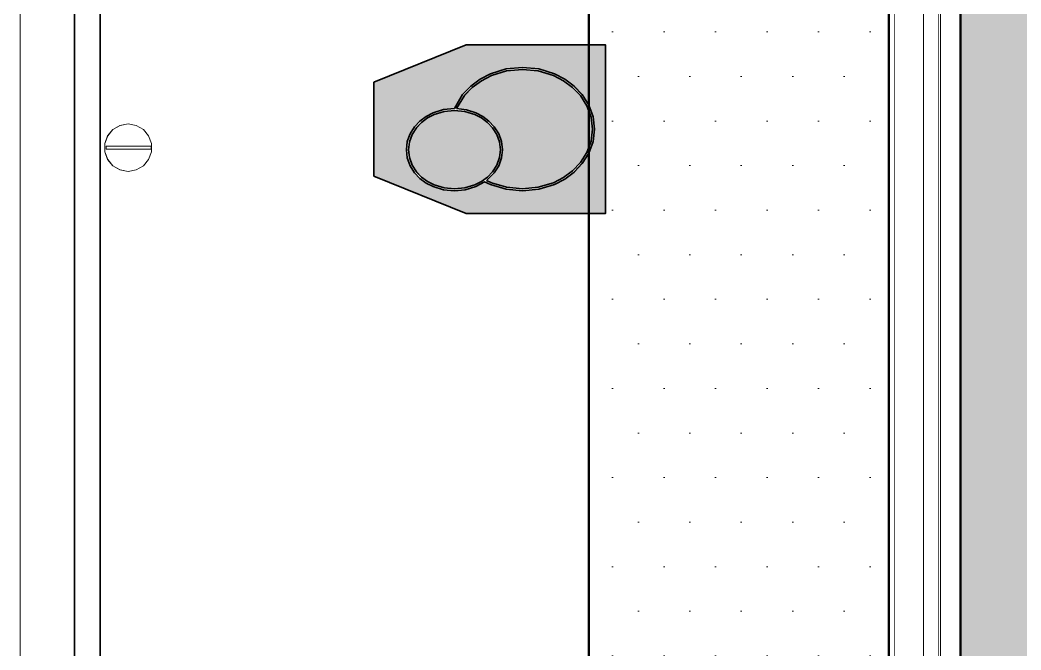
# Model space of a CAD drawing. Header units: millimetres. Extents: x -46169 to 237885, y -84465 to 18123.
# Drawn here: x 226843 to 227815, y -83721 to -83109 of the extents above; entities that cross this region are included whole.
import ezdxf

# ---------------------------------------------------------------- set-up
doc = ezdxf.new("R2010")
doc.units = ezdxf.units.MM
doc.header["$MEASUREMENT"] = 0
doc.linetypes.add('Wipeout_Contour', pattern=[1000, 0, -1000])
for name, color, linetype in [('New_A-25-M_Wall_Ext', 7, 'Continuous'), ('New_A-25-M_Wall_Int', 7, 'Continuous'), ('New_A-35-M_FFE_Sanitary', 7, 'Continuous')]:
    doc.layers.add(name, color=color, linetype=linetype)
for name, color, linetype, lineweight, true_color in [('New_A-25-M_Wall_Ext_Pen_No__104', 7, 'Continuous', 15, 0xa6a6a6), ('New_A-25-M_Wall_Ext_Pen_No__44', 7, 'Continuous', 35, 0x444444), ('New_A-25-M_Wall_Ext_Pen_No__75', 7, 'Continuous', 20, 0x606060), ('New_A-25-M_Wall_Int_Pen_No__107', 7, 'Continuous', 15, 0xa6a6a6), ('New_A-25-M_Wall_Int_Pen_No__27', 7, 'Continuous', 50, 0x2a2a2a), ('New_A-35-M_FFE_Sanitary_Pen_No__211', 7, 'Continuous', 13, 0xebf6ff), ('New_A-35-M_FFE_Sanitary_Pen_No__27', 7, 'Continuous', 50, 0x2a2a2a), ('New_A-35-M_FFE_Sanitary_Pen_No__44', 7, 'Continuous', 35, 0x444444), ('New_A-35-M_FFE_Sanitary_Pen_No__64', 7, 'Continuous', 20, 0x606060)]:
    doc.layers.add(name, color=color, linetype=linetype, lineweight=lineweight, true_color=true_color)
doc.layers.add('New_A-25-M_Wall_Int_Pen_No__87', color=8, linetype='Continuous', lineweight=20)
pattern_1 = [(0, (208268.76, -84332.61), (0, 86.60254), [0, -50]), (0, (208293.76, -84289.305), (0, 86.60254), [0, -50])]

# ---------------------------------------------------------------- blocks, each defined once
blk = doc.blocks.new('Section Elem_321_4', base_point=(208268.76, -84332.61))
at = {"color": 254, "linetype": 'Wipeout_Contour', "lineweight": 0, "ltscale": 966611.123298}
blk.add_wipeout([(226843.27, -84302.61), (226896.12, -84302.61), (226896.12, -82132.61), (226843.27, -82132.61)], dxfattribs=at).dxf.layer = 'New_A-35-M_FFE_Sanitary'
at = {"color": 254, "linetype": 'Wipeout_Contour', "lineweight": 0, "ltscale": 969691.935459}
blk.add_wipeout([(227687.11, -84302.61), (227692.71, -84302.61), (227692.71, -82132.61), (227687.11, -82132.61)], dxfattribs=at).dxf.layer = 'New_A-35-M_FFE_Sanitary'
at = {"color": 254, "linetype": 'Wipeout_Contour', "lineweight": 0, "ltscale": 966904.917005}
blk.add_wipeout([(226954.19, -83216.63), (226956.17, -83210.99), (226948.31, -83209.61), (226948.38, -83215.61)], dxfattribs=at).dxf.layer = 'New_A-35-M_FFE_Sanitary'
at = {"color": 254, "linetype": 'Wipeout_Contour', "lineweight": 0, "ltscale": 966999.270937}
blk.add_wipeout([(226970.8, -83234.11), (226970.8, -83231.11), (226968.88, -83231.11), (226968.88, -83234.11)], dxfattribs=at).dxf.layer = 'New_A-35-M_FFE_Sanitary'
at = {"layer": 'New_A-35-M_FFE_Sanitary_Pen_No__44', "linetype": 'Continuous'}
blk.add_line((226896.12, -82132.61), (226896.12, -84302.61), dxfattribs=at)
at = {"layer": 'New_A-35-M_FFE_Sanitary_Pen_No__64', "linetype": 'Continuous'}
for p, q in [((226843.27, -84302.61), (226843.27, -82132.61)), ((227692.71, -84302.61), (227692.71, -82132.61))]:
    blk.add_line(p, q, dxfattribs=at)
at = {"color": 254, "linetype": 'Wipeout_Contour', "lineweight": 0, "ltscale": 966932.249481}
blk.add_wipeout([(226959.3, -83219.58), (226963.08, -83214.99), (226956.17, -83210.99), (226954.19, -83216.63)], dxfattribs=at).dxf.layer = 'New_A-35-M_FFE_Sanitary'
at = {"color": 254, "linetype": 'Wipeout_Contour', "lineweight": 0, "ltscale": 966963.890946}
blk.add_wipeout([(226968.88, -83231.11), (226951.96, -83231.11), (226951.96, -83234.11), (226968.88, -83234.11)], dxfattribs=at).dxf.layer = 'New_A-35-M_FFE_Sanitary'
at = {"color": 254, "linetype": 'Wipeout_Contour', "lineweight": 0, "ltscale": 966957.93921}
blk.add_wipeout([(226963.09, -83224.11), (226968.21, -83221.11), (226963.08, -83214.99), (226959.3, -83219.58)], dxfattribs=at).dxf.layer = 'New_A-35-M_FFE_Sanitary'
at = {"color": 254, "linetype": 'Wipeout_Contour', "lineweight": 0, "ltscale": 966920.868593}
blk.add_wipeout([(226951.96, -83234.11), (226951.96, -83231.11), (226945.96, -83231.11), (226945.96, -83234.11)], dxfattribs=at).dxf.layer = 'New_A-35-M_FFE_Sanitary'
at = {"color": 254, "linetype": 'Wipeout_Contour', "lineweight": 0, "ltscale": 966978.895661}
blk.add_wipeout([(226965.11, -83229.65), (226970.94, -83228.61), (226968.21, -83221.11), (226963.09, -83224.11)], dxfattribs=at).dxf.layer = 'New_A-35-M_FFE_Sanitary'
at = {"color": 254, "linetype": 'Wipeout_Contour', "lineweight": 0, "ltscale": 966877.573627}
blk.add_wipeout([(226945.96, -83234.11), (226945.96, -83231.11), (226928.9, -83231.11), (226928.9, -83234.11)], dxfattribs=at).dxf.layer = 'New_A-35-M_FFE_Sanitary'
at = {"color": 254, "linetype": 'Wipeout_Contour', "lineweight": 0, "ltscale": 966841.64801}
blk.add_wipeout([(226928.9, -83231.11), (226926.83, -83231.11), (226926.83, -83234.11), (226928.9, -83234.11)], dxfattribs=at).dxf.layer = 'New_A-35-M_FFE_Sanitary'
at = {"color": 254, "linetype": 'Wipeout_Contour', "lineweight": 0, "ltscale": 2417482.267190241}
blk.add_wipeout([(226965.11, -83231.11), (226968.88, -83231.11), (226970.8, -83231.11), (226970.8, -83234.11), (226968.88, -83234.11), (226965.11, -83234.11), (226965.11, -83235.56), (226970.94, -83236.6), (226970.94, -83228.61), (226965.11, -83229.65)], dxfattribs=at).dxf.layer = 'New_A-35-M_FFE_Sanitary'
at = {"color": 254, "linetype": 'Wipeout_Contour', "lineweight": 0, "ltscale": 966837.690355}
blk.add_wipeout([(226926.83, -83234.11), (226926.83, -83231.11), (226926.79, -83231.11), (226926.79, -83234.11)], dxfattribs=at).dxf.layer = 'New_A-35-M_FFE_Sanitary'
at = {"color": 254, "linetype": 'Wipeout_Contour', "lineweight": 0, "ltscale": 966997.292701}
blk.add_wipeout([(226963.09, -83241.11), (226968.21, -83244.11), (226970.94, -83236.6), (226965.11, -83235.56)], dxfattribs=at).dxf.layer = 'New_A-35-M_FFE_Sanitary'
at = {"layer": 'New_A-35-M_FFE_Sanitary_Pen_No__64', "linetype": 'Continuous'}
blk.add_line((226970.8, -83234.11), (226970.8, -83231.11), dxfattribs=at)
at = {"color": 254, "linetype": 'Wipeout_Contour', "lineweight": 0, "ltscale": 966992.690705}
blk.add_wipeout([(226959.3, -83245.63), (226963.08, -83250.22), (226968.21, -83244.11), (226963.09, -83241.11)], dxfattribs=at).dxf.layer = 'New_A-35-M_FFE_Sanitary'
at = {"layer": 'New_A-35-M_FFE_Sanitary_Pen_No__64', "linetype": 'Continuous'}
blk.add_line((226970.94, -83228.61), (226970.94, -83236.6), dxfattribs=at)
at = {"color": 254, "linetype": 'Wipeout_Contour', "lineweight": 0, "ltscale": 966979.149868}
blk.add_wipeout([(226954.19, -83248.58), (226956.17, -83254.22), (226963.08, -83250.22), (226959.3, -83245.63)], dxfattribs=at).dxf.layer = 'New_A-35-M_FFE_Sanitary'
at = {"color": 254, "linetype": 'Wipeout_Contour', "lineweight": 0, "ltscale": 966958.310984}
blk.add_wipeout([(226948.38, -83249.61), (226948.31, -83255.61), (226956.17, -83254.22), (226954.19, -83248.58)], dxfattribs=at).dxf.layer = 'New_A-35-M_FFE_Sanitary'
at = {"color": 254, "linetype": 'Wipeout_Contour', "lineweight": 0, "ltscale": 966932.169949}
blk.add_wipeout([(226942.57, -83248.58), (226940.45, -83254.22), (226948.31, -83255.61), (226948.38, -83249.61)], dxfattribs=at).dxf.layer = 'New_A-35-M_FFE_Sanitary'
at = {"color": 254, "linetype": 'Wipeout_Contour', "lineweight": 0, "ltscale": 966904.855649}
blk.add_wipeout([(226937.46, -83245.63), (226933.53, -83250.22), (226940.45, -83254.22), (226942.57, -83248.58)], dxfattribs=at).dxf.layer = 'New_A-35-M_FFE_Sanitary'
at = {"color": 254, "linetype": 'Wipeout_Contour', "lineweight": 0, "ltscale": 966879.163719}
blk.add_wipeout([(226933.67, -83241.11), (226928.4, -83244.11), (226933.53, -83250.22), (226937.46, -83245.63)], dxfattribs=at).dxf.layer = 'New_A-35-M_FFE_Sanitary'
at = {"color": 254, "linetype": 'Wipeout_Contour', "lineweight": 0, "ltscale": 966858.204413}
blk.add_wipeout([(226931.65, -83235.56), (226925.67, -83236.6), (226928.4, -83244.11), (226933.67, -83241.11)], dxfattribs=at).dxf.layer = 'New_A-35-M_FFE_Sanitary'
at = {"color": 254, "linetype": 'Wipeout_Contour', "lineweight": 0, "ltscale": 966934.171902}
blk.add_wipeout([(226940.45, -83254.22), (226940.34, -83254.22), (226948.2, -83255.61), (226948.31, -83255.61)], dxfattribs=at).dxf.layer = 'New_A-35-M_FFE_Sanitary'
at = {"layer": 'New_A-35-M_FFE_Sanitary_Pen_No__64', "linetype": 'Continuous'}
blk.add_line((226948.31, -83255.61), (226948.2, -83255.61), dxfattribs=at)
at = {"color": 254, "linetype": 'Wipeout_Contour', "lineweight": 0, "ltscale": 2417113.708391671}
blk.add_wipeout([(226931.65, -83229.65), (226925.67, -83228.61), (226925.67, -83236.6), (226931.65, -83235.56), (226931.65, -83234.11), (226928.9, -83234.11), (226926.79, -83234.11), (226926.79, -83231.11), (226928.9, -83231.11), (226931.65, -83231.11)], dxfattribs=at).dxf.layer = 'New_A-35-M_FFE_Sanitary'
at = {"color": 254, "linetype": 'Wipeout_Contour', "lineweight": 0, "ltscale": 966902.724496}
blk.add_wipeout([(226933.53, -83250.22), (226933.42, -83250.22), (226940.34, -83254.22), (226940.45, -83254.22)], dxfattribs=at).dxf.layer = 'New_A-35-M_FFE_Sanitary'
at = {"color": 254, "linetype": 'Wipeout_Contour', "lineweight": 0, "ltscale": 966839.80475}
blk.add_wipeout([(226933.67, -83224.11), (226928.4, -83221.11), (226925.67, -83228.61), (226931.65, -83229.65)], dxfattribs=at).dxf.layer = 'New_A-35-M_FFE_Sanitary'
at = {"color": 254, "linetype": 'Wipeout_Contour', "lineweight": 0, "ltscale": 966873.144048}
blk.add_wipeout([(226928.4, -83244.11), (226928.29, -83244.11), (226933.42, -83250.22), (226933.53, -83250.22)], dxfattribs=at).dxf.layer = 'New_A-35-M_FFE_Sanitary'
at = {"color": 254, "linetype": 'Wipeout_Contour', "lineweight": 0, "ltscale": 966844.408181}
blk.add_wipeout([(226937.46, -83219.58), (226933.53, -83214.99), (226928.4, -83221.11), (226933.67, -83224.11)], dxfattribs=at).dxf.layer = 'New_A-35-M_FFE_Sanitary'
at = {"color": 254, "linetype": 'Wipeout_Contour', "lineweight": 0, "ltscale": 966848.998707}
blk.add_wipeout([(226925.67, -83236.6), (226925.56, -83236.6), (226928.29, -83244.11), (226928.4, -83244.11)], dxfattribs=at).dxf.layer = 'New_A-35-M_FFE_Sanitary'
at = {"color": 254, "linetype": 'Wipeout_Contour', "lineweight": 0, "ltscale": 966857.951691}
blk.add_wipeout([(226942.57, -83216.63), (226940.45, -83210.99), (226933.53, -83214.99), (226937.46, -83219.58)], dxfattribs=at).dxf.layer = 'New_A-35-M_FFE_Sanitary'
at = {"color": 254, "linetype": 'Wipeout_Contour', "lineweight": 0, "ltscale": 966833.201248}
blk.add_wipeout([(226925.67, -83228.61), (226925.56, -83228.61), (226925.56, -83236.6), (226925.67, -83236.6)], dxfattribs=at).dxf.layer = 'New_A-35-M_FFE_Sanitary'
at = {"color": 254, "linetype": 'Wipeout_Contour', "lineweight": 0, "ltscale": 966878.774539}
blk.add_wipeout([(226948.38, -83215.61), (226948.31, -83209.61), (226940.45, -83210.99), (226942.57, -83216.63)], dxfattribs=at).dxf.layer = 'New_A-35-M_FFE_Sanitary'
at = {"color": 254, "linetype": 'Wipeout_Contour', "lineweight": 0, "ltscale": 966827.657473}
blk.add_wipeout([(226928.4, -83221.11), (226928.29, -83221.11), (226925.56, -83228.61), (226925.67, -83228.61)], dxfattribs=at).dxf.layer = 'New_A-35-M_FFE_Sanitary'
at = {"layer": 'New_A-35-M_FFE_Sanitary_Pen_No__44', "linetype": 'Continuous'}
blk.add_line((226921.14, -82132.61), (226921.14, -84302.61), dxfattribs=at)
at = {"layer": 'New_A-35-M_FFE_Sanitary_Pen_No__64', "linetype": 'Continuous'}
for p, q in [((226925.56, -83236.6), (226925.56, -83228.61)), ((226925.67, -83236.6), (226925.67, -83228.61))]:
    blk.add_line(p, q, dxfattribs=at)
at = {"color": 254, "linetype": 'Wipeout_Contour', "lineweight": 0, "ltscale": 966833.036243}
blk.add_wipeout([(226933.53, -83214.99), (226933.42, -83214.99), (226928.29, -83221.11), (226928.4, -83221.11)], dxfattribs=at).dxf.layer = 'New_A-35-M_FFE_Sanitary'
at = {"color": 254, "linetype": 'Wipeout_Contour', "lineweight": 0, "ltscale": 966848.688623}
blk.add_wipeout([(226940.45, -83210.99), (226940.34, -83210.99), (226933.42, -83214.99), (226933.53, -83214.99)], dxfattribs=at).dxf.layer = 'New_A-35-M_FFE_Sanitary'
at = {"color": 254, "linetype": 'Wipeout_Contour', "lineweight": 0, "ltscale": 966872.726282}
blk.add_wipeout([(226948.31, -83209.61), (226948.2, -83209.61), (226940.34, -83210.99), (226940.45, -83210.99)], dxfattribs=at).dxf.layer = 'New_A-35-M_FFE_Sanitary'
at = {"layer": 'New_A-35-M_FFE_Sanitary_Pen_No__64', "linetype": 'Continuous'}
blk.add_line((226948.31, -83209.61), (226948.2, -83209.61), dxfattribs=at)
at = {"color": 254, "linetype": 'Wipeout_Contour', "lineweight": 0, "ltscale": 2900724.249203173}
blk.add_wipeout([(226931.65, -83231.11), (226951.96, -83231.11), (226965.11, -83231.11), (226965.11, -83229.65), (226963.09, -83224.11), (226959.3, -83219.58), (226954.19, -83216.63), (226948.38, -83215.61), (226942.57, -83216.63), (226937.46, -83219.58), (226933.67, -83224.11), (226931.65, -83229.65)], dxfattribs=at).dxf.layer = 'New_A-35-M_FFE_Sanitary'
at = {"layer": 'New_A-35-M_FFE_Sanitary_Pen_No__64', "linetype": 'Continuous'}
for p, q in [((226928.29, -83221.11), (226933.42, -83214.99)), ((226928.4, -83221.11), (226933.53, -83214.99)), ((226933.42, -83214.99), (226940.34, -83210.99)), ((226933.53, -83214.99), (226940.45, -83210.99)), ((226940.34, -83210.99), (226948.2, -83209.61)), ((226940.45, -83210.99), (226948.31, -83209.61)), ((226948.31, -83209.61), (226956.17, -83210.99)), ((226956.17, -83210.99), (226963.08, -83214.99)), ((226963.08, -83214.99), (226968.21, -83221.11)), ((226925.56, -83228.61), (226928.29, -83221.11)), ((226925.67, -83228.61), (226928.4, -83221.11)), ((226968.21, -83221.11), (226970.94, -83228.61))]:
    blk.add_line(p, q, dxfattribs=at)
at = {"color": 254, "linetype": 'Wipeout_Contour', "lineweight": 0, "ltscale": 2900794.38339117}
blk.add_wipeout([(226951.96, -83234.11), (226931.65, -83234.11), (226931.65, -83235.56), (226933.67, -83241.11), (226937.46, -83245.63), (226942.57, -83248.58), (226948.38, -83249.61), (226954.19, -83248.58), (226959.3, -83245.63), (226963.09, -83241.11), (226965.11, -83235.56), (226965.11, -83234.11)], dxfattribs=at).dxf.layer = 'New_A-35-M_FFE_Sanitary'
at = {"layer": 'New_A-35-M_FFE_Sanitary_Pen_No__64', "linetype": 'Continuous'}
for p, q in [((226928.29, -83244.11), (226925.56, -83236.6)), ((226928.4, -83244.11), (226925.67, -83236.6)), ((226926.83, -83231.11), (226926.79, -83231.11)), ((226926.79, -83234.11), (226926.79, -83231.11)), ((226926.83, -83234.11), (226926.79, -83234.11)), ((226928.9, -83231.11), (226926.83, -83231.11)), ((226928.9, -83234.11), (226926.83, -83234.11)), ((226945.96, -83231.11), (226928.9, -83231.11)), ((226945.96, -83234.11), (226928.9, -83234.11)), ((226951.96, -83231.11), (226945.96, -83231.11)), ((226951.96, -83234.11), (226945.96, -83234.11)), ((226968.88, -83231.11), (226951.96, -83231.11)), ((226968.88, -83234.11), (226951.96, -83234.11)), ((226970.94, -83236.6), (226968.21, -83244.11)), ((226970.8, -83231.11), (226968.88, -83231.11)), ((226970.8, -83234.11), (226968.88, -83234.11)), ((226933.42, -83250.22), (226928.29, -83244.11)), ((226933.53, -83250.22), (226928.4, -83244.11)), ((226968.21, -83244.11), (226963.08, -83250.22)), ((226940.34, -83254.22), (226933.42, -83250.22)), ((226940.45, -83254.22), (226933.53, -83250.22)), ((226948.2, -83255.61), (226940.34, -83254.22)), ((226948.31, -83255.61), (226940.45, -83254.22)), ((226956.17, -83254.22), (226948.31, -83255.61)), ((226963.08, -83250.22), (226956.17, -83254.22))]:
    blk.add_line(p, q, dxfattribs=at)
blk = doc.blocks.new('Section Elem_323_4', base_point=(208268.76, -84332.61))
at = {"color": 254, "linetype": 'Wipeout_Contour', "lineweight": 0, "ltscale": 1211895.169843375}
blk.add_wipeout([(227734.99, -84332.61), (227756.81, -84332.61), (227756.81, -82155.03), (227742.47, -81932.61), (227734.99, -81932.61)], dxfattribs=at).dxf.layer = 'New_A-25-M_Wall_Int'
at = {"layer": 'New_A-25-M_Wall_Int_Pen_No__107', "linetype": 'Continuous', "lineweight": 0, "true_color": 0xd2d2d2}
blk.add_hatch(color=254, dxfattribs=at).paths.add_polyline_path([(227756.81, -82155.03), (227756.81, -84332.61), (227896.85, -84332.61), (227896.85, -82155.03)])
at = {"layer": 'New_A-25-M_Wall_Int_Pen_No__27', "linetype": 'Continuous'}
blk.add_line((227756.81, -82155.03), (227756.81, -84332.61), dxfattribs=at)
at = {"layer": 'New_A-25-M_Wall_Int_Pen_No__87', "linetype": 'Continuous'}
blk.add_line((227734.99, -84332.61), (227734.99, -81932.61), dxfattribs=at)
blk = doc.blocks.new('Section Elem_338_4', base_point=(208268.76, -84332.61))
at = {"layer": 'New_A-35-M_FFE_Sanitary_Pen_No__211', "linetype": 'Continuous'}
h = blk.add_hatch(dxfattribs=at)
h.set_pattern_fill('Plaster_0004', color=256, style=0, pattern_type=2)
h.set_pattern_definition(pattern_1)
h.paths.add_polyline_path([(227395.65, -81932.61), (227395.65, -84332.61), (227448.36, -84332.61), (227687.1, -84332.61), (227687.1, -81932.61), (227448.36, -81932.61)])
at = {"layer": 'New_A-35-M_FFE_Sanitary_Pen_No__27', "linetype": 'Continuous'}
blk.add_line((227395.65, -81932.61), (227395.65, -84332.61), dxfattribs=at)
blk = doc.blocks.new('Section Elem_414_4', base_point=(208268.76, -84332.61))
at = {"color": 254, "linetype": 'Wipeout_Contour', "lineweight": 0, "ltscale": 1453736.332262323}
blk.add_wipeout([(227687.11, -82132.61), (227692.71, -82132.61), (227692.71, -84332.61), (227720.65, -84332.61), (227720.65, -81932.61), (227687.11, -81932.61)], dxfattribs=at).dxf.layer = 'New_A-35-M_FFE_Sanitary'
blk = doc.blocks.new('Section Elem_415_4', base_point=(208268.76, -84332.61))
at = {"layer": 'New_A-35-M_FFE_Sanitary_Pen_No__211', "linetype": 'Continuous'}
h = blk.add_hatch(dxfattribs=at)
h.set_pattern_fill('Plaster_0004', color=256, style=0, pattern_type=2)
h.set_pattern_definition(pattern_1)
h.paths.add_polyline_path([(227687.1, -81932.61), (227687.1, -84332.61), (227687.11, -84332.61), (227687.11, -81932.61)])
at = {"layer": 'New_A-35-M_FFE_Sanitary_Pen_No__27', "linetype": 'Continuous'}
blk.add_line((227687.11, -81932.61), (227687.11, -84332.61), dxfattribs=at)
blk = doc.blocks.new('Section Elem_416_4', base_point=(208268.76, -84332.61))
at = {"color": 254, "linetype": 'Wipeout_Contour', "lineweight": 0, "ltscale": 969719.632411}
blk.add_wipeout([(227720.65, -81932.61), (227720.65, -84332.61), (227734.99, -84332.61), (227734.99, -81932.61)], dxfattribs=at).dxf.layer = 'New_A-25-M_Wall_Int'
at = {"layer": 'New_A-25-M_Wall_Int_Pen_No__87', "linetype": 'Continuous'}
for p, q in [((227720.65, -81932.61), (227720.65, -84332.61)), ((227737.31, -81932.61), (227737.31, -84332.61))]:
    blk.add_line(p, q, dxfattribs=at)
blk = doc.blocks.new('Section Elem_417_4', base_point=(208268.76, -84332.61))
at = {"layer": 'New_A-25-M_Wall_Ext_Pen_No__44', "linetype": 'Continuous'}
blk.add_line((227411.8, -83132.61), (227411.8, -83296.61), dxfattribs=at)
at = {"layer": 'New_A-25-M_Wall_Ext_Pen_No__75', "linetype": 'Continuous'}
for p, q in [((227412.16, -83132.61), (227411.8, -83132.61)), ((227412.16, -83296.61), (227411.8, -83296.61))]:
    blk.add_line(p, q, dxfattribs=at)
at = {"color": 254, "linetype": 'Wipeout_Contour', "lineweight": 0, "ltscale": 968224.038033}
blk.add_wipeout([(227331.07, -83156.61), (227315.75, -83158.1), (227315.89, -83158.1), (227331.22, -83156.61)], dxfattribs=at).dxf.layer = 'New_A-25-M_Wall_Ext'
at = {"color": 254, "linetype": 'Wipeout_Contour', "lineweight": 0, "ltscale": 1209735.624006611}
blk.add_wipeout([(227186.79, -83168.94), (227186.78, -83173.53), (227186.73, -83214.61), (227186.78, -83255.68), (227186.79, -83260.27)], dxfattribs=at).dxf.layer = 'New_A-25-M_Wall_Ext'
at = {"color": 254, "linetype": 'Wipeout_Contour', "lineweight": 0, "ltscale": 968084.030579}
blk.add_wipeout([(227282.35, -83174.15), (227274.73, -83182.09), (227274.87, -83182.09), (227282.5, -83174.15)], dxfattribs=at).dxf.layer = 'New_A-25-M_Wall_Ext'
at = {"color": 254, "linetype": 'Wipeout_Contour', "lineweight": 0, "ltscale": 967936.099696}
blk.add_wipeout([(227223.92, -83219.73), (227221.32, -83226.97), (227221.41, -83226.97), (227224.03, -83219.73)], dxfattribs=at).dxf.layer = 'New_A-25-M_Wall_Ext'
at = {"color": 254, "linetype": 'Wipeout_Contour', "lineweight": 0, "ltscale": 726453.768657}
blk.add_wipeout([(227395.65, -83237.42), (227395.46, -83237.94), (227395.65, -83237.94)], dxfattribs=at).dxf.layer = 'New_A-25-M_Wall_Ext'
at = {"layer": 'New_A-25-M_Wall_Ext_Pen_No__44', "linetype": 'Continuous'}
blk.add_line((227186.79, -83168.94), (227186.79, -83260.27), dxfattribs=at)
at = {"layer": 'New_A-25-M_Wall_Ext_Pen_No__75', "linetype": 'Continuous'}
for p, q in [((227186.79, -83168.94), (227186.78, -83173.53)), ((227186.78, -83173.53), (227186.73, -83214.61)), ((227186.73, -83214.61), (227186.78, -83255.68)), ((227186.78, -83255.68), (227186.79, -83260.27))]:
    blk.add_line(p, q, dxfattribs=at)
at = {"color": 254, "linetype": 'Wipeout_Contour', "lineweight": 0, "ltscale": 968171.693101}
blk.add_wipeout([(227315.75, -83158.1), (227301.03, -83162.57), (227301.16, -83162.57), (227315.89, -83158.1)], dxfattribs=at).dxf.layer = 'New_A-25-M_Wall_Ext'
at = {"color": 254, "linetype": 'Wipeout_Contour', "lineweight": 0, "ltscale": 968279.93987}
blk.add_wipeout([(227331.15, -83154.61), (227346.89, -83156.16), (227347.07, -83156.16), (227331.22, -83154.61)], dxfattribs=at).dxf.layer = 'New_A-25-M_Wall_Ext'
at = {"color": 254, "linetype": 'Wipeout_Contour', "lineweight": 0, "ltscale": 968069.596573}
blk.add_wipeout([(227274.73, -83182.09), (227267.17, -83194.64), (227267.32, -83194.64), (227274.87, -83182.09)], dxfattribs=at).dxf.layer = 'New_A-25-M_Wall_Ext'
at = {"color": 254, "linetype": 'Wipeout_Contour', "lineweight": 0, "ltscale": 967939.698142}
blk.add_wipeout([(227221.32, -83226.97), (227220.4, -83234.61), (227220.48, -83234.61), (227221.41, -83226.97)], dxfattribs=at).dxf.layer = 'New_A-25-M_Wall_Ext'
at = {"color": 254, "linetype": 'Wipeout_Contour', "lineweight": 0, "ltscale": 1210751.448356507}
blk.add_wipeout([(227395.46, -83237.94), (227389.02, -83248.13), (227389.32, -83248.13), (227395.65, -83238.15), (227395.65, -83237.94)], dxfattribs=at).dxf.layer = 'New_A-25-M_Wall_Ext'
at = {"layer": 'New_A-25-M_Wall_Ext_Pen_No__75', "linetype": 'Continuous'}
for p, q in [((227331.07, -83156.61), (227315.75, -83158.1)), ((227331.07, -83156.61), (227331.22, -83156.61)), ((227395.65, -83237.42), (227395.46, -83237.94))]:
    blk.add_line(p, q, dxfattribs=at)
at = {"color": 254, "linetype": 'Wipeout_Contour', "lineweight": 0, "ltscale": 968342.434511}
blk.add_wipeout([(227346.89, -83156.16), (227362.08, -83160.83), (227362.29, -83160.83), (227347.07, -83156.16)], dxfattribs=at).dxf.layer = 'New_A-25-M_Wall_Ext'
at = {"color": 254, "linetype": 'Wipeout_Contour', "lineweight": 0, "ltscale": 968132.105758}
blk.add_wipeout([(227301.03, -83162.57), (227291.21, -83167.58), (227291.35, -83167.58), (227301.16, -83162.57)], dxfattribs=at).dxf.layer = 'New_A-25-M_Wall_Ext'
at = {"color": 254, "linetype": 'Wipeout_Contour', "lineweight": 0, "ltscale": 968082.651323}
blk.add_wipeout([(227267.17, -83194.64), (227276.63, -83195.86), (227276.79, -83195.86), (227267.32, -83194.64)], dxfattribs=at).dxf.layer = 'New_A-25-M_Wall_Ext'
at = {"color": 254, "linetype": 'Wipeout_Contour', "lineweight": 0, "ltscale": 967950.204718}
blk.add_wipeout([(227220.4, -83234.61), (227221.33, -83242.24), (227221.41, -83242.24), (227220.48, -83234.61)], dxfattribs=at).dxf.layer = 'New_A-25-M_Wall_Ext'
at = {"color": 254, "linetype": 'Wipeout_Contour', "lineweight": 0, "ltscale": 1210731.684202859}
blk.add_wipeout([(227381.85, -83255.68), (227381.21, -83256.36), (227381.49, -83256.36), (227389.32, -83248.13), (227389.02, -83248.13)], dxfattribs=at).dxf.layer = 'New_A-25-M_Wall_Ext'
at = {"layer": 'New_A-25-M_Wall_Ext_Pen_No__75', "linetype": 'Continuous'}
for p, q in [((227315.75, -83158.1), (227301.03, -83162.57)), ((227331.15, -83154.61), (227346.89, -83156.16)), ((227221.32, -83226.97), (227220.4, -83234.61)), ((227395.46, -83237.94), (227389.02, -83248.13))]:
    blk.add_line(p, q, dxfattribs=at)
at = {"color": 254, "linetype": 'Wipeout_Contour', "lineweight": 0, "ltscale": 1210129.254328253}
blk.add_wipeout([(227283.19, -83173.53), (227282.35, -83174.15), (227282.5, -83174.15), (227291.35, -83167.58), (227291.21, -83167.58)], dxfattribs=at).dxf.layer = 'New_A-25-M_Wall_Ext'
at = {"color": 254, "linetype": 'Wipeout_Contour', "lineweight": 0, "ltscale": 968396.723648}
blk.add_wipeout([(227362.08, -83160.83), (227372.15, -83166.04), (227372.39, -83166.04), (227362.29, -83160.83)], dxfattribs=at).dxf.layer = 'New_A-25-M_Wall_Ext'
at = {"color": 254, "linetype": 'Wipeout_Contour', "lineweight": 0, "ltscale": 968040.520528}
blk.add_wipeout([(227265.03, -83196.61), (227255, -83197.58), (227255.13, -83197.58), (227265.18, -83196.61)], dxfattribs=at).dxf.layer = 'New_A-25-M_Wall_Ext'
at = {"color": 254, "linetype": 'Wipeout_Contour', "lineweight": 0, "ltscale": 968120.336667}
blk.add_wipeout([(227276.63, -83195.86), (227285.71, -83198.76), (227285.89, -83198.76), (227276.79, -83195.86)], dxfattribs=at).dxf.layer = 'New_A-25-M_Wall_Ext'
at = {"color": 254, "linetype": 'Wipeout_Contour', "lineweight": 0, "ltscale": 967967.108509}
blk.add_wipeout([(227221.33, -83242.24), (227223.95, -83249.48), (227224.03, -83249.48), (227221.41, -83242.24)], dxfattribs=at).dxf.layer = 'New_A-25-M_Wall_Ext'
at = {"color": 254, "linetype": 'Wipeout_Contour', "lineweight": 0, "ltscale": 968565.146722}
blk.add_wipeout([(227381.21, -83256.36), (227372.15, -83263.17), (227372.39, -83263.17), (227381.49, -83256.36)], dxfattribs=at).dxf.layer = 'New_A-25-M_Wall_Ext'
at = {"layer": 'New_A-25-M_Wall_Ext_Pen_No__44', "linetype": 'Continuous'}
blk.add_line((227265.18, -83194.61), (227265.17, -83194.61), dxfattribs=at)
at = {"layer": 'New_A-25-M_Wall_Ext_Pen_No__75', "linetype": 'Continuous'}
for p, q in [((227346.89, -83156.16), (227362.08, -83160.83)), ((227291.21, -83167.58), (227283.19, -83173.53)), ((227301.03, -83162.57), (227291.21, -83167.58)), ((227282.35, -83174.15), (227274.73, -83182.09)), ((227283.19, -83173.53), (227282.35, -83174.15)), ((227274.73, -83182.09), (227267.17, -83194.64)), ((227265.03, -83196.61), (227265.18, -83196.61)), ((227267.17, -83194.64), (227276.63, -83195.86)), ((227220.4, -83234.61), (227221.33, -83242.24)), ((227381.85, -83255.68), (227381.21, -83256.36)), ((227389.02, -83248.13), (227381.85, -83255.68))]:
    blk.add_line(p, q, dxfattribs=at)
at = {"color": 254, "linetype": 'Wipeout_Contour', "lineweight": 0, "ltscale": 968440.978972}
blk.add_wipeout([(227372.15, -83166.04), (227381.21, -83172.85), (227381.49, -83172.85), (227372.39, -83166.04)], dxfattribs=at).dxf.layer = 'New_A-25-M_Wall_Ext'
at = {"color": 254, "linetype": 'Wipeout_Contour', "lineweight": 0, "ltscale": 968006.208751}
blk.add_wipeout([(227255, -83197.58), (227245.35, -83200.5), (227245.47, -83200.5), (227255.13, -83197.58)], dxfattribs=at).dxf.layer = 'New_A-25-M_Wall_Ext'
at = {"color": 254, "linetype": 'Wipeout_Contour', "lineweight": 0, "ltscale": 968154.429536}
blk.add_wipeout([(227285.71, -83198.76), (227292.44, -83202.23), (227292.63, -83202.23), (227285.89, -83198.76)], dxfattribs=at).dxf.layer = 'New_A-25-M_Wall_Ext'
at = {"color": 254, "linetype": 'Wipeout_Contour', "lineweight": 0, "ltscale": 1209989.130759258}
blk.add_wipeout([(227223.95, -83249.48), (227227.95, -83255.68), (227228.12, -83255.94), (227228.2, -83255.94), (227224.03, -83249.48)], dxfattribs=at).dxf.layer = 'New_A-25-M_Wall_Ext'
at = {"color": 254, "linetype": 'Wipeout_Contour', "lineweight": 0, "ltscale": 968537.424429}
blk.add_wipeout([(227372.15, -83263.17), (227362.08, -83268.38), (227362.29, -83268.38), (227372.39, -83263.17)], dxfattribs=at).dxf.layer = 'New_A-25-M_Wall_Ext'
at = {"layer": 'New_A-25-M_Wall_Ext_Pen_No__75', "linetype": 'Continuous'}
for p, q in [((227362.08, -83160.83), (227372.15, -83166.04)), ((227265.03, -83196.61), (227255, -83197.58)), ((227276.63, -83195.86), (227285.71, -83198.76)), ((227221.33, -83242.24), (227223.95, -83249.48)), ((227381.21, -83256.36), (227372.15, -83263.17))]:
    blk.add_line(p, q, dxfattribs=at)
at = {"color": 254, "linetype": 'Wipeout_Contour', "lineweight": 0, "ltscale": 1210599.68673434}
blk.add_wipeout([(227381.21, -83172.85), (227381.85, -83173.53), (227389.02, -83181.09), (227389.32, -83181.09), (227381.49, -83172.85)], dxfattribs=at).dxf.layer = 'New_A-25-M_Wall_Ext'
at = {"color": 254, "linetype": 'Wipeout_Contour', "lineweight": 0, "ltscale": 967980.233246}
blk.add_wipeout([(227245.35, -83200.5), (227238.91, -83203.77), (227239.03, -83203.77), (227245.47, -83200.5)], dxfattribs=at).dxf.layer = 'New_A-25-M_Wall_Ext'
at = {"color": 254, "linetype": 'Wipeout_Contour', "lineweight": 0, "ltscale": 968183.951461}
blk.add_wipeout([(227292.44, -83202.23), (227298.48, -83206.77), (227298.69, -83206.77), (227292.63, -83202.23)], dxfattribs=at).dxf.layer = 'New_A-25-M_Wall_Ext'
at = {"color": 254, "linetype": 'Wipeout_Contour', "lineweight": 0, "ltscale": 968014.574602}
blk.add_wipeout([(227228.12, -83255.94), (227233.16, -83261.14), (227233.22, -83261.14), (227228.2, -83255.94)], dxfattribs=at).dxf.layer = 'New_A-25-M_Wall_Ext'
at = {"color": 254, "linetype": 'Wipeout_Contour', "lineweight": 0, "ltscale": 968496.72028}
blk.add_wipeout([(227362.08, -83268.38), (227346.89, -83273.05), (227347.07, -83273.05), (227362.29, -83268.38)], dxfattribs=at).dxf.layer = 'New_A-25-M_Wall_Ext'
at = {"layer": 'New_A-25-M_Wall_Ext_Pen_No__44', "linetype": 'Continuous', "flags": 128}
blk.add_lwpolyline([(227411.8, -83132.61), (227276.72, -83132.61), (227186.79, -83168.94)], dxfattribs=at)
at = {"layer": 'New_A-25-M_Wall_Ext_Pen_No__75', "linetype": 'Continuous'}
for p, q in [((227372.15, -83166.04), (227381.21, -83172.85)), ((227381.21, -83172.85), (227381.85, -83173.53)), ((227255, -83197.58), (227245.35, -83200.5)), ((227285.71, -83198.76), (227292.44, -83202.23)), ((227223.95, -83249.48), (227227.95, -83255.68)), ((227228.12, -83255.94), (227227.95, -83255.68)), ((227372.15, -83263.17), (227362.08, -83268.38))]:
    blk.add_line(p, q, dxfattribs=at)
at = {"color": 254, "linetype": 'Wipeout_Contour', "lineweight": 0, "ltscale": 1210657.435632121}
blk.add_wipeout([(227389.32, -83181.09), (227389.02, -83181.09), (227395.46, -83191.27), (227395.65, -83191.27), (227395.65, -83191.06)], dxfattribs=at).dxf.layer = 'New_A-25-M_Wall_Ext'
at = {"color": 254, "linetype": 'Wipeout_Contour', "lineweight": 0, "ltscale": 967962.42273}
blk.add_wipeout([(227238.91, -83203.77), (227233.1, -83208.07), (227233.22, -83208.07), (227239.03, -83203.77)], dxfattribs=at).dxf.layer = 'New_A-25-M_Wall_Ext'
at = {"color": 254, "linetype": 'Wipeout_Contour', "lineweight": 0, "ltscale": 968212.016993}
blk.add_wipeout([(227298.48, -83206.77), (227303.69, -83212.26), (227303.91, -83212.26), (227298.69, -83206.77)], dxfattribs=at).dxf.layer = 'New_A-25-M_Wall_Ext'
at = {"color": 254, "linetype": 'Wipeout_Contour', "lineweight": 0, "ltscale": 968041.47003}
blk.add_wipeout([(227233.16, -83261.14), (227238.98, -83265.44), (227239.03, -83265.44), (227233.22, -83261.14)], dxfattribs=at).dxf.layer = 'New_A-25-M_Wall_Ext'
at = {"layer": 'New_A-25-M_Wall_Ext_Pen_No__75', "linetype": 'Continuous'}
for p, q in [((227389.02, -83181.09), (227381.85, -83173.53)), ((227245.35, -83200.5), (227238.91, -83203.77)), ((227292.44, -83202.23), (227298.48, -83206.77)), ((227228.12, -83255.94), (227233.16, -83261.14))]:
    blk.add_line(p, q, dxfattribs=at)
at = {"color": 254, "linetype": 'Wipeout_Contour', "lineweight": 0, "ltscale": 726405.669162}
blk.add_wipeout([(227395.46, -83191.27), (227395.65, -83191.8), (227395.65, -83191.27)], dxfattribs=at).dxf.layer = 'New_A-25-M_Wall_Ext'
at = {"color": 254, "linetype": 'Wipeout_Contour', "lineweight": 0, "ltscale": 967948.610826}
blk.add_wipeout([(227233.1, -83208.07), (227228.08, -83213.27), (227228.2, -83213.27), (227233.22, -83208.07)], dxfattribs=at).dxf.layer = 'New_A-25-M_Wall_Ext'
at = {"color": 254, "linetype": 'Wipeout_Contour', "lineweight": 0, "ltscale": 1210296.944398406}
blk.add_wipeout([(227303.69, -83212.26), (227305.18, -83214.61), (227308, -83219.05), (227308.22, -83219.05), (227303.91, -83212.26)], dxfattribs=at).dxf.layer = 'New_A-25-M_Wall_Ext'
at = {"color": 254, "linetype": 'Wipeout_Contour', "lineweight": 0, "ltscale": 968069.708853}
blk.add_wipeout([(227238.98, -83265.44), (227245.42, -83268.71), (227245.47, -83268.71), (227239.03, -83265.44)], dxfattribs=at).dxf.layer = 'New_A-25-M_Wall_Ext'
at = {"layer": 'New_A-25-M_Wall_Ext_Pen_No__75', "linetype": 'Continuous'}
for p, q in [((227389.02, -83181.09), (227395.46, -83191.27)), ((227395.46, -83191.27), (227395.65, -83191.8)), ((227238.91, -83203.77), (227233.1, -83208.07)), ((227298.48, -83206.77), (227303.69, -83212.26)), ((227233.16, -83261.14), (227238.98, -83265.44))]:
    blk.add_line(p, q, dxfattribs=at)
at = {"color": 254, "linetype": 'Wipeout_Contour', "lineweight": 0, "ltscale": 1209924.321380755}
blk.add_wipeout([(227227.22, -83214.61), (227223.92, -83219.73), (227224.03, -83219.73), (227228.2, -83213.27), (227228.08, -83213.27)], dxfattribs=at).dxf.layer = 'New_A-25-M_Wall_Ext'
at = {"color": 254, "linetype": 'Wipeout_Contour', "lineweight": 0, "ltscale": 968261.383361}
blk.add_wipeout([(227308, -83219.05), (227310.7, -83226.62), (227310.92, -83226.62), (227308.22, -83219.05)], dxfattribs=at).dxf.layer = 'New_A-25-M_Wall_Ext'
at = {"color": 254, "linetype": 'Wipeout_Contour', "lineweight": 0, "ltscale": 968104.215385}
blk.add_wipeout([(227245.42, -83268.71), (227255.08, -83271.63), (227255.13, -83271.63), (227245.47, -83268.71)], dxfattribs=at).dxf.layer = 'New_A-25-M_Wall_Ext'
at = {"layer": 'New_A-25-M_Wall_Ext_Pen_No__75', "linetype": 'Continuous'}
for p, q in [((227227.22, -83214.61), (227223.92, -83219.73)), ((227228.08, -83213.27), (227227.22, -83214.61)), ((227233.1, -83208.07), (227228.08, -83213.27)), ((227303.69, -83212.26), (227305.18, -83214.61)), ((227308, -83219.05), (227305.18, -83214.61)), ((227223.92, -83219.73), (227221.32, -83226.97)), ((227238.98, -83265.44), (227245.42, -83268.71))]:
    blk.add_line(p, q, dxfattribs=at)
at = {"color": 254, "linetype": 'Wipeout_Contour', "lineweight": 0, "ltscale": 968278.956}
blk.add_wipeout([(227310.7, -83226.62), (227311.67, -83234.61), (227311.88, -83234.61), (227310.92, -83226.62)], dxfattribs=at).dxf.layer = 'New_A-25-M_Wall_Ext'
at = {"color": 254, "linetype": 'Wipeout_Contour', "lineweight": 0, "ltscale": 968143.88657}
blk.add_wipeout([(227255.08, -83271.63), (227265.11, -83272.61), (227265.18, -83272.61), (227255.13, -83271.63)], dxfattribs=at).dxf.layer = 'New_A-25-M_Wall_Ext'
at = {"layer": 'New_A-25-M_Wall_Ext_Pen_No__75', "linetype": 'Continuous'}
for p, q in [((227308, -83219.05), (227310.7, -83226.62)), ((227245.42, -83268.71), (227255.08, -83271.63)), ((227255.08, -83271.63), (227255.13, -83271.64))]:
    blk.add_line(p, q, dxfattribs=at)
at = {"color": 254, "linetype": 'Wipeout_Contour', "lineweight": 0, "ltscale": 968289.967374}
blk.add_wipeout([(227311.67, -83234.61), (227310.72, -83242.59), (227310.92, -83242.59), (227311.88, -83234.61)], dxfattribs=at).dxf.layer = 'New_A-25-M_Wall_Ext'
at = {"layer": 'New_A-25-M_Wall_Ext_Pen_No__75', "linetype": 'Continuous'}
blk.add_line((227310.7, -83226.62), (227311.67, -83234.61), dxfattribs=at)
at = {"color": 254, "linetype": 'Wipeout_Contour', "lineweight": 0, "ltscale": 968293.815885}
blk.add_wipeout([(227310.72, -83242.59), (227308.03, -83250.16), (227308.22, -83250.16), (227310.92, -83242.59)], dxfattribs=at).dxf.layer = 'New_A-25-M_Wall_Ext'
at = {"layer": 'New_A-25-M_Wall_Ext_Pen_No__75', "linetype": 'Continuous'}
blk.add_line((227311.67, -83234.61), (227310.72, -83242.59), dxfattribs=at)
at = {"color": 254, "linetype": 'Wipeout_Contour', "lineweight": 0, "ltscale": 1210362.985598588}
blk.add_wipeout([(227304.54, -83255.68), (227303.74, -83256.95), (227303.91, -83256.95), (227308.22, -83250.16), (227308.03, -83250.16)], dxfattribs=at).dxf.layer = 'New_A-25-M_Wall_Ext'
at = {"layer": 'New_A-25-M_Wall_Ext_Pen_No__75', "linetype": 'Continuous'}
blk.add_line((227310.72, -83242.59), (227308.03, -83250.16), dxfattribs=at)
at = {"color": 254, "linetype": 'Wipeout_Contour', "lineweight": 0, "ltscale": 968278.035178}
blk.add_wipeout([(227303.74, -83256.95), (227296.17, -83264.42), (227296.31, -83264.42), (227303.91, -83256.95)], dxfattribs=at).dxf.layer = 'New_A-25-M_Wall_Ext'
at = {"layer": 'New_A-25-M_Wall_Ext_Pen_No__75', "linetype": 'Continuous'}
for p, q in [((227304.54, -83255.68), (227303.74, -83256.95)), ((227308.03, -83250.16), (227304.54, -83255.68))]:
    blk.add_line(p, q, dxfattribs=at)
at = {"color": 254, "linetype": 'Wipeout_Contour', "lineweight": 0, "ltscale": 968279.560942}
blk.add_wipeout([(227296.17, -83264.42), (227301.03, -83266.64), (227301.16, -83266.64), (227296.31, -83264.42)], dxfattribs=at).dxf.layer = 'New_A-25-M_Wall_Ext'
at = {"color": 254, "linetype": 'Wipeout_Contour', "lineweight": 0, "ltscale": 968251.093943}
blk.add_wipeout([(227294.38, -83265.74), (227285.79, -83270.46), (227285.89, -83270.46), (227294.51, -83265.74)], dxfattribs=at).dxf.layer = 'New_A-25-M_Wall_Ext'
at = {"color": 254, "linetype": 'Wipeout_Contour', "lineweight": 0, "ltscale": 968320.949166}
blk.add_wipeout([(227301.03, -83266.64), (227315.75, -83271.12), (227315.89, -83271.12), (227301.16, -83266.64)], dxfattribs=at).dxf.layer = 'New_A-25-M_Wall_Ext'
at = {"layer": 'New_A-25-M_Wall_Ext_Pen_No__44', "linetype": 'Continuous', "flags": 128}
blk.add_lwpolyline([(227267.32, -83194.64), (227276.79, -83195.86), (227285.89, -83198.76), (227292.63, -83202.23), (227298.69, -83206.77), (227303.91, -83212.26), (227308.22, -83219.05), (227310.92, -83226.62), (227311.88, -83234.61), (227310.92, -83242.59), (227308.22, -83250.16), (227303.91, -83256.95), (227296.31, -83264.42)], dxfattribs=at)
at = {"layer": 'New_A-25-M_Wall_Ext_Pen_No__75', "linetype": 'Continuous'}
for p, q in [((227294.38, -83265.74), (227294.51, -83265.74)), ((227303.74, -83256.95), (227296.17, -83264.42)), ((227296.17, -83264.42), (227301.03, -83266.64))]:
    blk.add_line(p, q, dxfattribs=at)
at = {"color": 254, "linetype": 'Wipeout_Contour', "lineweight": 0, "ltscale": 968221.285975}
blk.add_wipeout([(227285.79, -83270.46), (227275.67, -83273.57), (227275.74, -83273.57), (227285.89, -83270.46)], dxfattribs=at).dxf.layer = 'New_A-25-M_Wall_Ext'
at = {"color": 254, "linetype": 'Wipeout_Contour', "lineweight": 0, "ltscale": 968381.490174}
blk.add_wipeout([(227315.75, -83271.12), (227331.07, -83272.61), (227331.22, -83272.61), (227315.89, -83271.12)], dxfattribs=at).dxf.layer = 'New_A-25-M_Wall_Ext'
at = {"layer": 'New_A-25-M_Wall_Ext_Pen_No__75', "linetype": 'Continuous'}
for p, q in [((227294.38, -83265.74), (227285.79, -83270.46)), ((227301.03, -83266.64), (227315.75, -83271.12))]:
    blk.add_line(p, q, dxfattribs=at)
at = {"color": 254, "linetype": 'Wipeout_Contour', "lineweight": 0, "ltscale": 968185.312471}
blk.add_wipeout([(227265.15, -83274.6), (227265.18, -83274.61), (227275.74, -83273.57), (227275.67, -83273.57)], dxfattribs=at).dxf.layer = 'New_A-25-M_Wall_Ext'
at = {"color": 254, "linetype": 'Wipeout_Contour', "lineweight": 0, "ltscale": 968442.784807}
blk.add_wipeout([(227331.15, -83274.6), (227331.22, -83274.61), (227347.07, -83273.05), (227346.89, -83273.05)], dxfattribs=at).dxf.layer = 'New_A-25-M_Wall_Ext'
at = {"layer": 'New_A-25-M_Wall_Ext_Pen_No__104', "linetype": 'Continuous'}
h = blk.add_hatch(color=256, dxfattribs=at)
h.paths.add_polyline_path([(227186.79, -83260.27), (227276.72, -83296.61), (227279.42, -83296.61), (227411.8, -83296.61), (227411.8, -83132.61), (227276.72, -83132.61), (227186.79, -83168.94)])
h.paths.add_polyline_path([(227218.48, -83234.61), (227219.44, -83226.62), (227222.14, -83219.05), (227226.45, -83212.26), (227231.67, -83206.77), (227237.73, -83202.23), (227244.47, -83198.76), (227254.62, -83195.64), (227265.17, -83194.61), (227273.12, -83181.09), (227280.96, -83172.85), (227290.05, -83166.04), (227300.15, -83160.83), (227315.38, -83156.16), (227331.22, -83154.61), (227347.07, -83156.16), (227362.29, -83160.83), (227372.39, -83166.04), (227381.49, -83172.85), (227389.32, -83181.09), (227395.78, -83191.27), (227399.84, -83202.63), (227401.27, -83214.61), (227399.84, -83226.58), (227395.78, -83237.94), (227389.32, -83248.13), (227381.49, -83256.36), (227372.39, -83263.17), (227362.29, -83268.38), (227347.07, -83273.05), (227331.22, -83274.61), (227315.38, -83273.05), (227300.15, -83268.38), (227294.51, -83265.74), (227285.89, -83270.46), (227275.74, -83273.57), (227265.18, -83274.61), (227254.62, -83273.57), (227244.47, -83270.46), (227237.73, -83266.98), (227231.67, -83262.44), (227226.45, -83256.95), (227222.14, -83250.16), (227219.44, -83242.59)], flags=0)
for points in [[(227274.87, -83182.09), (227267.32, -83194.64), (227276.79, -83195.86), (227285.89, -83198.76), (227292.63, -83202.23), (227298.69, -83206.77), (227303.91, -83212.26), (227308.22, -83219.05), (227310.92, -83226.62), (227311.88, -83234.61), (227310.92, -83242.59), (227308.22, -83250.16), (227303.91, -83256.95), (227296.31, -83264.42), (227301.16, -83266.64), (227315.89, -83271.12), (227331.22, -83272.61), (227346.55, -83271.12), (227361.28, -83266.64), (227371.1, -83261.63), (227379.94, -83255.06), (227387.57, -83247.12), (227393.9, -83237.26), (227397.86, -83226.23), (227399.27, -83214.61), (227397.86, -83202.98), (227393.9, -83191.96), (227387.57, -83182.09), (227379.94, -83174.15), (227371.1, -83167.58), (227361.28, -83162.57), (227346.55, -83158.1), (227331.22, -83156.61), (227315.89, -83158.1), (227301.16, -83162.57), (227291.35, -83167.58), (227282.5, -83174.15)], [(227221.41, -83226.97), (227220.48, -83234.61), (227221.41, -83242.24), (227224.03, -83249.48), (227228.2, -83255.94), (227233.22, -83261.14), (227239.03, -83265.44), (227245.47, -83268.71), (227255.13, -83271.63), (227265.18, -83272.61), (227275.23, -83271.63), (227284.89, -83268.71), (227291.33, -83265.44), (227297.14, -83261.14), (227302.16, -83255.94), (227306.33, -83249.48), (227308.95, -83242.24), (227309.88, -83234.61), (227308.95, -83226.97), (227306.33, -83219.73), (227302.17, -83213.27), (227297.14, -83208.07), (227291.33, -83203.77), (227284.89, -83200.5), (227275.23, -83197.58), (227265.18, -83196.61), (227255.13, -83197.58), (227245.47, -83200.5), (227239.03, -83203.77), (227233.22, -83208.07), (227228.2, -83213.27), (227224.03, -83219.73)]]:
    blk.add_hatch(color=256, dxfattribs=at).paths.add_polyline_path(points)
at = {"layer": 'New_A-25-M_Wall_Ext_Pen_No__44', "linetype": 'Continuous', "flags": 128}
for points in [[(227294.51, -83265.74), (227300.15, -83268.38), (227315.38, -83273.05), (227331.22, -83274.61), (227347.07, -83273.05), (227362.29, -83268.38), (227372.39, -83263.17), (227381.49, -83256.36), (227389.32, -83248.13), (227395.78, -83237.94), (227399.84, -83226.58), (227401.27, -83214.61), (227399.84, -83202.63), (227395.78, -83191.27), (227389.32, -83181.09), (227381.49, -83172.85), (227372.39, -83166.04), (227362.29, -83160.83), (227347.07, -83156.16), (227331.22, -83154.61), (227315.38, -83156.16), (227300.15, -83160.83), (227290.05, -83166.04), (227280.96, -83172.85), (227273.12, -83181.09), (227265.17, -83194.61)], [(227296.31, -83264.42), (227301.16, -83266.64), (227315.89, -83271.12), (227331.22, -83272.61), (227346.55, -83271.12), (227361.28, -83266.64), (227371.1, -83261.63), (227379.94, -83255.06), (227387.57, -83247.12), (227393.9, -83237.26), (227397.86, -83226.23), (227399.27, -83214.61), (227397.86, -83202.98), (227393.9, -83191.96), (227387.57, -83182.09), (227379.94, -83174.15), (227371.1, -83167.58), (227361.28, -83162.57), (227346.55, -83158.1), (227331.22, -83156.61), (227315.89, -83158.1), (227301.16, -83162.57), (227291.35, -83167.58), (227282.5, -83174.15), (227274.87, -83182.09), (227267.32, -83194.64)], [(227265.17, -83194.61), (227254.62, -83195.64), (227244.47, -83198.76), (227237.73, -83202.23), (227231.67, -83206.77), (227226.45, -83212.26), (227222.14, -83219.05), (227219.44, -83226.62), (227218.48, -83234.61), (227219.44, -83242.59), (227222.14, -83250.16), (227226.45, -83256.95), (227231.67, -83262.44), (227237.73, -83266.98), (227244.47, -83270.46), (227254.62, -83273.57), (227265.18, -83274.61), (227275.74, -83273.57), (227285.89, -83270.46), (227294.51, -83265.74)], [(227186.79, -83260.27), (227276.72, -83296.61), (227279.42, -83296.61), (227411.8, -83296.61)]]:
    blk.add_lwpolyline(points, dxfattribs=at)
blk.add_lwpolyline([(227221.41, -83242.24), (227224.03, -83249.48), (227228.2, -83255.94), (227233.22, -83261.14), (227239.03, -83265.44), (227245.47, -83268.71), (227255.13, -83271.63), (227265.18, -83272.61), (227275.23, -83271.63), (227284.89, -83268.71), (227291.33, -83265.44), (227297.14, -83261.14), (227302.16, -83255.94), (227306.33, -83249.48), (227308.95, -83242.24), (227309.88, -83234.61), (227308.95, -83226.97), (227306.33, -83219.73), (227302.17, -83213.27), (227297.14, -83208.07), (227291.33, -83203.77), (227284.89, -83200.5), (227275.23, -83197.58), (227265.18, -83196.61), (227255.13, -83197.58), (227245.47, -83200.5), (227239.03, -83203.77), (227233.22, -83208.07), (227228.2, -83213.27), (227224.03, -83219.73), (227221.41, -83226.97), (227220.48, -83234.61)], close=True, dxfattribs=at)
at = {"layer": 'New_A-25-M_Wall_Ext_Pen_No__75', "linetype": 'Continuous'}
for p, q in [((227265.11, -83272.61), (227265.18, -83272.61)), ((227265.18, -83274.6), (227265.15, -83274.6)), ((227285.79, -83270.46), (227275.67, -83273.57)), ((227315.75, -83271.12), (227331.07, -83272.61)), ((227331.07, -83272.61), (227331.22, -83272.61)), ((227346.89, -83273.05), (227331.15, -83274.6)), ((227362.08, -83268.38), (227346.89, -83273.05))]:
    blk.add_line(p, q, dxfattribs=at)

msp = doc.modelspace()

# ---------------------------------------------------------------- block references
at = {"layer": 'New_A-25-M_Wall_Int'}
msp.add_blockref('Section Elem_323_4', (208268.76, -84332.61), dxfattribs=at)
at = {"layer": 'New_A-35-M_FFE_Sanitary'}
msp.add_blockref('Section Elem_321_4', (208268.76, -84332.61), dxfattribs=at)

# ---------------------------------------------------------------- next in the draw order: block references
msp.add_blockref('Section Elem_338_4', (208268.76, -84332.61), dxfattribs=at)

# ---------------------------------------------------------------- next in the draw order: block references
at = {"layer": 'New_A-25-M_Wall_Ext'}
msp.add_blockref('Section Elem_417_4', (208268.76, -84332.61), dxfattribs=at)
at = {"layer": 'New_A-35-M_FFE_Sanitary'}
msp.add_blockref('Section Elem_414_4', (208268.76, -84332.61), dxfattribs=at)

# ---------------------------------------------------------------- next in the draw order: block references
at = {"layer": 'New_A-25-M_Wall_Int'}
msp.add_blockref('Section Elem_416_4', (208268.76, -84332.61), dxfattribs=at)
at = {"layer": 'New_A-35-M_FFE_Sanitary'}
msp.add_blockref('Section Elem_415_4', (208268.76, -84332.61), dxfattribs=at)

doc.saveas('drawing.dxf')
